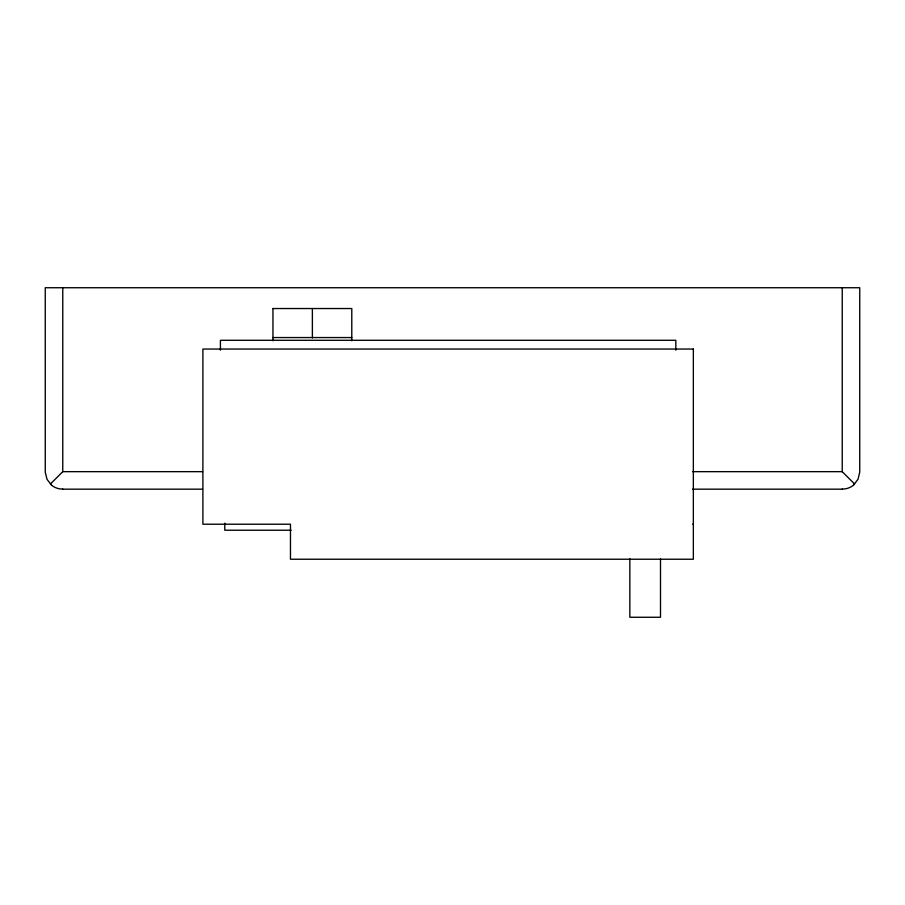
<?xml version="1.0" encoding="UTF-8"?>
<svg xmlns="http://www.w3.org/2000/svg" width="905" height="905" viewBox="0 0 905 905"><rect width="100%" height="100%" fill="white"/><g stroke="black" fill="none" stroke-linecap="round" stroke-linejoin="round"><path stroke-width="1.36" d="M853.585 485.001L858.031 479.243L859.739 472.206L859.75 287.733L45.25 287.733L45.261 472.206L47.015 479.333L51.495 485.069M854.614 484.039L842.238 471.663L842.238 287.733M50.386 484.039L62.762 471.663L62.762 287.733M272.824 308.537L351.785 308.537L351.785 340.766M272.959 337.554L351.785 337.554M62.762 471.663L202.562 471.663M692.551 471.663L842.238 471.663M62.762 489.175L202.562 489.175M692.551 489.175L842.238 489.175M692.676 524.21L693.343 524.21M291.184 530.228L224.791 530.228L224.791 523.169M675.831 350.156L675.831 340.291L220.413 340.291L220.413 350.156M660.503 558.736L660.503 617.267L629.846 617.267L629.846 558.736M312.372 308.537L312.372 337.961M272.959 308.537L272.959 340.766M62.762 489.028A31.336 22.15 -90 0 1 51.461 485.159M853.539 485.159A31.336 22.15 90 0 1 842.238 489.028M693.343 349.047L202.89 349.047L202.89 524.21L290.471 524.21L290.471 559.233L693.343 559.233L693.343 349.047"/></g></svg>
